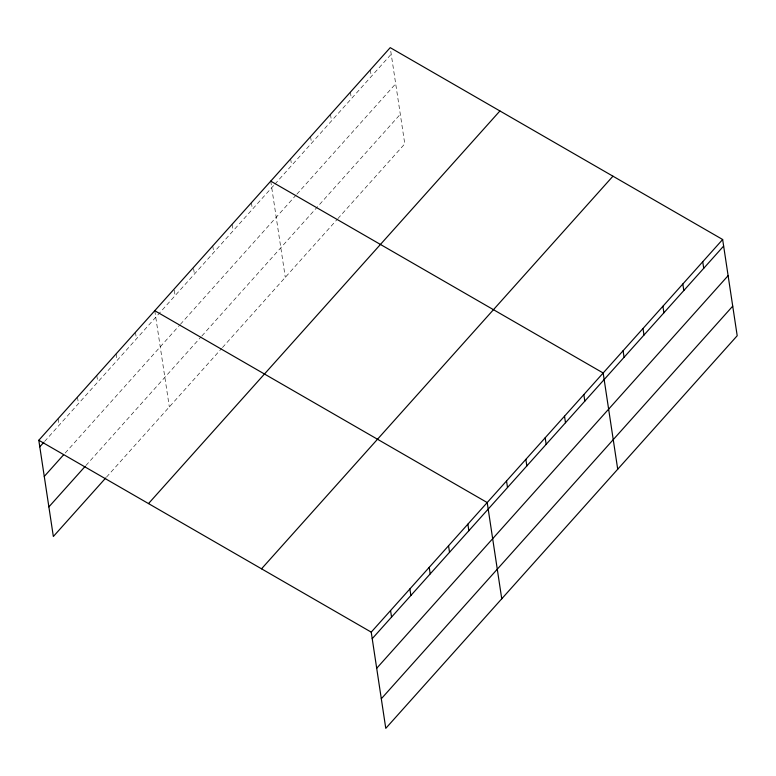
<?xml version="1.0" encoding="UTF-8"?>
<svg xmlns="http://www.w3.org/2000/svg" width="776" height="776" viewBox="0 0 776 776"><rect width="100%" height="100%" fill="white"/><g stroke="black" fill="none" stroke-linecap="round" stroke-linejoin="round"><path stroke-width="0.58" stroke-dasharray="3.88 2.91" d="M44.62 441.428L274.112 185.018M274.917 184.135L391.211 54.204M65.203 453.019L179.566 325.251M180.371 324.358L296.112 195.038M296.907 194.145L395.682 83.789M85.923 465.513L201.081 336.852M201.886 335.95L400.29 114.285M106.506 477.114L221.664 348.443M222.469 347.541L337.065 219.521M337.861 218.628L404.771 143.87L390.386 48.742M370.307 69.898L371.297 76.446M350.393 92.14L351.382 98.697M330.479 114.392L331.468 120.949M310.565 136.644L311.554 143.191M290.651 158.886L291.64 165.443M270.737 181.138L285.287 277.362M251.405 202.73L252.394 209.287M232.082 224.322L233.072 230.879M212.75 245.924L213.739 252.472M193.593 268.603L194.417 274.064M174.261 290.205L175.085 295.666M154.763 310.701L169.323 406.925M135.441 332.293L136.43 338.85M116.109 353.895L117.098 360.442M96.787 375.487L97.776 382.035M77.454 397.079L78.444 403.636M58.132 418.671L59.122 425.229"/><path stroke-width="1.16" d="M105.701 478.006L53.35 536.497L38.8 440.264L390.221 47.646L722.65 239.503L737.2 335.736L385.779 728.354L371.229 632.13L722.65 239.503M39.789 446.821L43.815 442.32M44.271 476.415L63.593 454.823M48.878 506.903L85.117 466.415M148.497 503.585L499.919 110.958M261.531 568.818L612.943 176.191M372.218 638.677L723.639 246.06M376.7 668.272L728.111 275.655M381.307 698.759L732.728 306.142M270.737 181.138L603.165 372.994L617.715 469.228M154.763 310.701L487.202 502.557L501.752 598.791M38.8 440.264L371.229 632.13M702.736 261.755L703.725 268.312M682.822 284.006L683.811 290.554M662.908 306.248L663.897 312.806M642.994 328.5L643.983 335.057M623.08 350.752L624.069 357.3M583.833 394.586L584.832 401.144M564.511 416.188L565.5 422.736M545.179 437.78L546.168 444.338M525.856 459.373L526.846 465.93M506.524 480.965L507.514 487.522M467.87 524.159L468.859 530.706M448.538 545.751L449.537 552.308M429.215 567.343L430.205 573.9M409.883 588.935L410.873 595.493M390.561 610.528L391.55 617.085"/></g></svg>
